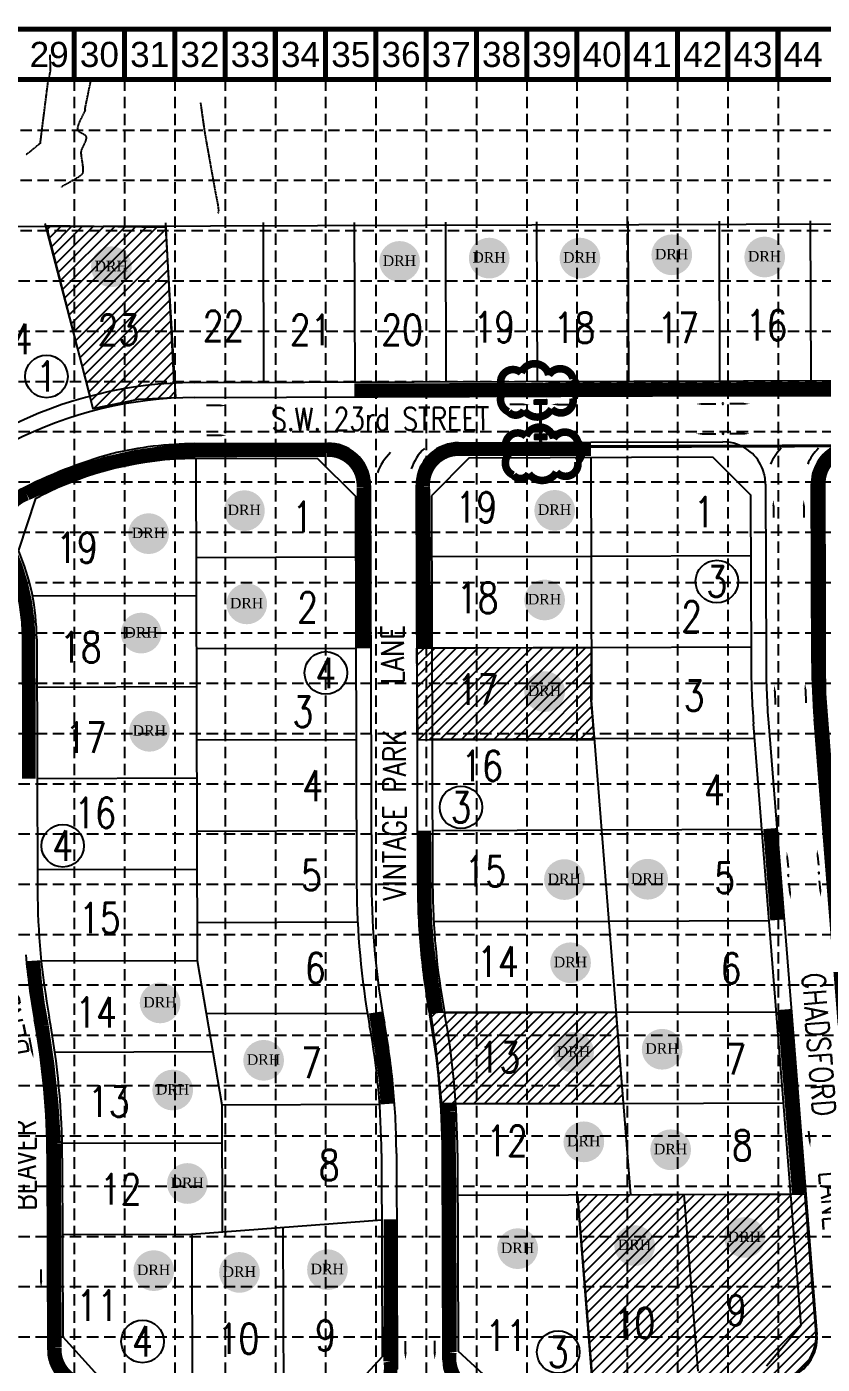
# Model space of a CAD drawing. Header units: inches. Extents: x 7994 to 10114, y 11164 to 12491.
# Drawn here: x 8957 to 9480, y 11611 to 12491 of the extents above; entities that cross this region are included whole.
import ezdxf
from ezdxf.enums import TextEntityAlignment as Align

# ---------------------------------------------------------------- set-up
doc = ezdxf.new("R2010")
doc.units = ezdxf.units.IN
doc.header["$MEASUREMENT"] = 0
for name, pattern in [('HIDDEN', [0.375, 0.25, -0.125]), ('HIDDEN2', [0.1875, 0.125, -0.0625]), ('PHANTOM2', [1.25, 0.625, -0.125, 0.125, -0.125, 0.125, -0.125]), ('x4227topo$0$HIDDEN', [0.375, 0.25, -0.125])]:
    doc.linetypes.add(name, pattern=pattern)
for name, color, linetype in [('1 EROSION BLANKET', 84, 'Continuous'), ('1 INLET PROTECTION', 5, 'Continuous'), ('BASE', 7, 'Continuous'), ('CONTOURS', 43, 'x4227topo$0$HIDDEN'), ('FILTER', 3, 'HIDDEN2'), ('GRID', 254, 'HIDDEN'), ('MISC-6', 6, 'Continuous'), ('SILT-FENCE', 4, 'PHANTOM2'), ('SODDED LOT', 2, 'Continuous'), ('x4227 lots$0$p-lot-numbers', 1, 'Continuous'), ('x4227 lots$0$p-lots', 1, 'Continuous'), ('x4227 lots$0$p-row', 5, 'Continuous'), ('x4227 lots$0$P-STREET-NAMES', 4, 'Continuous'), ('x4227 ut01$0$P-STRM-PIPE', 2, 'Continuous')]:
    doc.layers.add(name, color=color, linetype=linetype)
doc.layers.get('0').freeze()
doc.styles.add('DRHorton', font='dutcheb.ttf')
doc.styles.get("Standard").update_dxf_attribs({"font": 'ARIAL.TTF'})
doc.styles.add('x4227 lots$0$romans', font='romans.shx', dxfattribs={"width": 0.8})

# ---------------------------------------------------------------- blocks, each defined once
blk = doc.blocks.new('DRHorton')
h = blk.add_hatch(color=1)
h.paths.add_polyline_path([(78.7, 25.8, 1), (40.4, 25.8, 1)])
h.paths.add_polyline_path([(42.3, 17.9), (76.5, 17.9), (76.5, 34.9), (42.3, 34.9)], flags=24)
at = {"layer": 'BASE', "color": 176, "style": 'DRHorton'}
blk.add_text('DRH', height=9.81, dxfattribs=at).set_placement((59.4, 21.6), align=Align.CENTER)
blk = doc.blocks.new('IP')
at = {"color": 5, "const_width": 0.05}
blk.add_lwpolyline([(0.167, 0.1337, 0.520567), (0.167, 0.1337, 0.765195), (0.0269, 0.0632, 0.417879), (0.0261, -0.0636, 0.6649), (0.1861, -0.088, 0.744833), (0.3666, -0.1032, 0.975642), (0.4791, 0.013, 0.520567), (0.4511, 0.1529, 0.520567), (0.3484, 0.1436, 0.540264), (0.167, 0.1337)], format="xyb", close=True, dxfattribs=at)

msp = doc.modelspace()

# ---------------------------------------------------------------- hatches: boundary and pattern name
at = {"layer": 'SODDED LOT'}
h = msp.add_hatch(dxfattribs=at)
h.set_pattern_fill('ANSI31', color=256, scale=40, style=0)
edge = h.paths.add_edge_path()
edge.add_line((9054.87, 12246.95), (9048.3, 12358.57))
edge.add_line((9048.3, 12358.57), (8969.46, 12359.61))
edge.add_line((8969.46, 12359.61), (9000.24, 12239.35))
edge.add_line((9000.24, 12239.35), (9030.32, 12245.57))
edge.add_line((9030.32, 12245.57), (9053.49, 12246.6))
h = msp.add_hatch(dxfattribs=at)
h.set_pattern_fill('ANSI31', color=256, scale=40, style=0)
h.paths.add_polyline_path([(9330.38, 12021.64), (9328.15, 12047.59), (9328.35, 12082.26), (9213.11, 12081.65), (9213.92, 12021.84)])
h = msp.add_hatch(dxfattribs=at)
h.set_pattern_fill('ANSI31', color=256, scale=40, style=0)
h.paths.add_polyline_path([(9344.51, 11842.39), (9222.35, 11842.16), (9225.83, 11818.25), (9228.39, 11794.81), (9229.55, 11782.51), (9349.39, 11782.74)])
h = msp.add_hatch(dxfattribs=at)
h.set_pattern_fill('ANSI31', color=256, scale=40, style=0)
edge = h.paths.add_edge_path()
edge.add_line((9469.1, 11722.68), (9319.15, 11722.24))
edge.add_line((9319.15, 11722.24), (9329.73, 11591.48))
edge.add_line((9329.73, 11591.48), (9448.69, 11600.48))
edge.add_arc((9446.44, 11630.22), 29.83, 274.32371, 361.90536)
edge.add_line((9476.25, 11631.22), (9468.91, 11721.43))
edge.add_line((9468.91, 11721.43), (9469.1, 11722.68))
at = {"layer": 'x4227 ut01$0$P-STRM-PIPE'}
for points in [[(9290.77, 12245.26), (9298.77, 12245.28), (9298.78, 12242.28), (9290.78, 12242.26)], [(9290.84, 12222.26), (9290.85, 12219.26), (9298.85, 12219.28), (9298.84, 12222.28)]]:
    msp.add_hatch(color=5, dxfattribs=at).paths.add_polyline_path(points)

# ---------------------------------------------------------------- linework, layer by layer
at = {"layer": '1 EROSION BLANKET', "const_width": 9}
for points in [[(9172.23, 12251.4), (9662.35, 12253.1, 0.172317), (9698.1, 12265.94), (9703.71, 12268.06, -0.815703), (9747.97, 12188.58, 0.243926), (9737.6, 12166.41), (9737.91, 12061.93), (9740.12, 12037.9), (9748.47, 11934.97)], [(9218.29, 12081.77), (9218.36, 12085.87), (9217.65, 12188.14, -0.429166), (9240.64, 12212.74), (9327.92, 12212.71)], [(9588.45, 11615.07), (9536.54, 11611.48, -0.444609), (9511.2, 11635.94), (9490.29, 11895.36), (9478.25, 12052.92), (9477.91, 12190.25, -0.425809), (9501.78, 12213.32), (9671.95, 12213.98, -0.071101), (9683.41, 12212.39, -0.341214), (9698.14, 12192.32), (9699, 12067.96), (9700.82, 12035.98), (9704.45, 11990.8), (9722.03, 11769.11), (9725.63, 11723.79)], [(8958.08, 11996.02), (8957.93, 12087.13, 0.106832), (8944.94, 12146.73, -0.038393), (8941.76, 12155.43, -0.400837), (8956.64, 12183.43), (8970.1, 12189.51, -0.102255), (9069.88, 12211.87), (9154.09, 12212.15, -0.441007), (9178.23, 12187.72), (9178.54, 12081.77)], [(9226.41, 11841.7), (9223.58, 11859.75), (9221.52, 11875.3, -0.028233), (9218.66, 11913.02), (9218.26, 11961.77)], [(9196.03, 11706.29), (9195.93, 11612.8, -0.509971), (9166.97, 11583.81), (9112.42, 11579.84), (9103.67, 11579.41), (9092.21, 11579.86), (9080.23, 11581.26), (8995.68, 11597.35, -0.397821), (8975.18, 11622.2), (8974.72, 11756.24, 0.030939), (8966.75, 11833.22, -0.035337), (8961.02, 11876.3, -1.063523)], [(9329.2, 11595.9), (9265.24, 11591.09, -0.532876), (9235.1, 11618.9), (9234.9, 11723.71), (9234.2, 11776.82, 0.000554), (9233.72, 11782.39)]]:
    msp.add_lwpolyline(points, format="xyb", dxfattribs=at)
for points in [[(9445.8, 11963.23), (9450.42, 11903.08)], [(9455.1, 11844.21), (9464.8, 11723.15)], [(9186.35, 11842.32), (9190.46, 11815.84), (9193.04, 11795.84), (9194.02, 11782.1)]]:
    msp.add_lwpolyline(points, dxfattribs=at)
at = {"layer": 'BASE', "const_width": 3.31}
for points in [[(7995.74, 11165.85), (10112.54, 11165.85), (10112.54, 12488.85), (7995.74, 12488.85)], [(8028.82, 11198.92), (10079.47, 11198.92), (10079.47, 12455.77), (8028.82, 12455.77)]]:
    msp.add_lwpolyline(points, close=True, dxfattribs=at)
for points in [[(8987.99, 12455.77), (8987.99, 12488.85)], [(9021.07, 12455.77), (9021.07, 12488.85)], [(9054.14, 12455.77), (9054.14, 12488.85)], [(9087.22, 12455.77), (9087.22, 12488.85)], [(9120.29, 12455.77), (9120.29, 12488.85)], [(9153.37, 12455.77), (9153.37, 12488.85)], [(9186.44, 12455.77), (9186.44, 12488.85)], [(9219.52, 12455.77), (9219.52, 12488.85)], [(9252.59, 12455.77), (9252.59, 12488.85)], [(9285.67, 12455.77), (9285.67, 12488.85)], [(9318.74, 12455.77), (9318.74, 12488.85)], [(9351.82, 12455.77), (9351.82, 12488.85)], [(9384.89, 12455.77), (9384.89, 12488.85)], [(9417.97, 12455.77), (9417.97, 12488.85)], [(9451.04, 12455.77), (9451.04, 12488.85)]]:
    msp.add_lwpolyline(points, dxfattribs=at)
at = {"layer": 'CONTOURS', "color": 43}
for p, q in [((8971.79, 12472.22, 1241), (8971.83, 12471.35, 1241)), ((8971.83, 12471.35, 1241), (8971.88, 12470.37, 1241)), ((8971.88, 12470.37, 1241), (8971.94, 12469.31, 1241)), ((8971.94, 12469.31, 1241), (8972.01, 12468.19, 1241)), ((8972.01, 12468.19, 1241), (8972.07, 12467.05, 1241)), ((8972.07, 12467.05, 1241), (8972.13, 12465.91, 1241)), ((8972.13, 12465.91, 1241), (8972.17, 12464.8, 1241)), ((8972.17, 12464.8, 1241), (8972.18, 12463.77, 1241)), ((8972.18, 12463.77, 1241), (8972.17, 12462.82, 1241)), ((8970.61, 12454.64, 1241), (8970.51, 12453.92, 1241)), ((8970.79, 12455.57, 1241), (8970.61, 12454.64, 1241)), ((8970.99, 12456.48, 1241), (8970.79, 12455.57, 1241)), ((8971.22, 12457.4, 1241), (8970.99, 12456.48, 1241)), ((8971.45, 12458.31, 1241), (8971.22, 12457.4, 1241)), ((8971.66, 12459.23, 1241), (8971.45, 12458.31, 1241)), ((8971.86, 12460.15, 1241), (8971.66, 12459.23, 1241)), ((8972.02, 12461.07, 1241), (8971.86, 12460.15, 1241)), ((8972.13, 12462, 1241), (8972.02, 12461.07, 1241)), ((8972.17, 12462.82, 1241), (8972.13, 12462, 1241)), ((8998.66, 12454.9, 1242), (8998.39, 12453.59, 1242)), ((8998.83, 12455.79, 1242), (8998.66, 12454.9, 1242)), ((8998.9, 12456.15, 1242), (8998.83, 12455.79, 1242)), ((8998.87, 12457.08, 1242), (8998.89, 12456.77, 1242)), ((8998.89, 12456.77, 1242), (8998.91, 12456.46, 1242)), ((8998.91, 12456.46, 1242), (8998.9, 12456.15, 1242)), ((8969.47, 12445.95, 1241), (8969.1, 12443.07, 1241)), ((8969.8, 12448.55, 1241), (8969.47, 12445.95, 1241)), ((8970.09, 12450.79, 1241), (8969.8, 12448.55, 1241)), ((8970.33, 12452.61, 1241), (8970.09, 12450.79, 1241)), ((8970.51, 12453.92, 1241), (8970.33, 12452.61, 1241)), ((8996.8, 12445.94, 1242), (8996.38, 12443.9, 1242)), ((8997.23, 12448.02, 1242), (8996.8, 12445.94, 1242)), ((8997.66, 12450.05, 1242), (8997.23, 12448.02, 1242)), ((8998.05, 12451.94, 1242), (8997.66, 12450.05, 1242)), ((8998.39, 12453.59, 1242), (8998.05, 12451.94, 1242)), ((8968.71, 12439.99, 1241), (8968.31, 12436.77, 1241)), ((8969.1, 12443.07, 1241), (8968.71, 12439.99, 1241)), ((8995.02, 12437.22, 1242), (8994.96, 12436.76, 1242)), ((8995.09, 12437.65, 1242), (8995.02, 12437.22, 1242)), ((8995.17, 12438.06, 1242), (8995.09, 12437.65, 1242)), ((8995.36, 12438.98, 1242), (8995.17, 12438.06, 1242)), ((8995.64, 12440.33, 1242), (8995.36, 12438.98, 1242)), ((8995.98, 12442, 1242), (8995.64, 12440.33, 1242)), ((8996.38, 12443.9, 1242), (8995.98, 12442, 1242)), ((9071.31, 12439.87, 1242), (9071.19, 12440.7, 1242)), ((9071.48, 12438.66, 1242), (9071.31, 12439.87, 1242)), ((9071.7, 12437.13, 1242), (9071.48, 12438.66, 1242)), ((9071.95, 12435.36, 1242), (9071.7, 12437.13, 1242)), ((8967.49, 12430.26, 1241), (8967.09, 12427.11, 1241)), ((8967.9, 12433.51, 1241), (8967.49, 12430.26, 1241)), ((8968.31, 12436.77, 1241), (8967.9, 12433.51, 1241)), ((8992.1, 12429.55, 1242), (8991.38, 12427.97, 1242)), ((8992.86, 12431.11, 1242), (8992.1, 12429.55, 1242)), ((8993.59, 12432.57, 1242), (8992.86, 12431.11, 1242)), ((8994.26, 12433.86, 1242), (8993.59, 12432.57, 1242)), ((8994.8, 12434.88, 1242), (8994.26, 12433.86, 1242)), ((8995.15, 12435.56, 1242), (8994.8, 12434.88, 1242)), ((8994.91, 12436.35, 1242), (8994.89, 12436.09, 1242)), ((8994.89, 12436.09, 1242), (8994.89, 12435.85, 1242)), ((8994.89, 12435.85, 1242), (8994.9, 12435.61, 1242)), ((8994.9, 12435.61, 1242), (8994.99, 12435.48, 1242)), ((8994.96, 12436.76, 1242), (8994.91, 12436.35, 1242)), ((8994.99, 12435.48, 1242), (8995.09, 12435.57, 1242)), ((8995.09, 12435.57, 1242), (8995.16, 12435.75, 1242)), ((8995.25, 12435.82, 1242), (8995.15, 12435.56, 1242)), ((8995.16, 12435.75, 1242), (8995.25, 12435.82, 1242)), ((9072.22, 12433.41, 1242), (9071.95, 12435.36, 1242)), ((9072.52, 12431.36, 1242), (9072.22, 12433.41, 1242)), ((9072.82, 12429.27, 1242), (9072.52, 12431.36, 1242)), ((9073.11, 12427.22, 1242), (9072.82, 12429.27, 1242)), ((8966.38, 12421.41, 1241), (8966.08, 12419, 1241)), ((8966.72, 12424.14, 1241), (8966.38, 12421.41, 1241)), ((8967.09, 12427.11, 1241), (8966.72, 12424.14, 1241)), ((8990.3, 12425.07, 1242), (8990.04, 12423.92, 1242)), ((8990.04, 12423.92, 1242), (8990.05, 12423.08, 1242)), ((8990.05, 12423.08, 1242), (8990.43, 12422.27, 1242)), ((8990.76, 12426.45, 1242), (8990.3, 12425.07, 1242)), ((8990.43, 12422.27, 1242), (8991.09, 12421.63, 1242)), ((8991.38, 12427.97, 1242), (8990.76, 12426.45, 1242)), ((8991.09, 12421.63, 1242), (8991.93, 12421.09, 1242)), ((8991.93, 12421.09, 1242), (8992.87, 12420.62, 1242)), ((8992.87, 12420.62, 1242), (8993.81, 12420.15, 1242)), ((8993.81, 12420.15, 1242), (8994.66, 12419.62, 1242)), ((8994.66, 12419.62, 1242), (8995.34, 12418.98, 1242)), ((9073.39, 12425.27, 1242), (9073.11, 12427.22, 1242)), ((9073.65, 12423.5, 1242), (9073.39, 12425.27, 1242)), ((9073.87, 12421.98, 1242), (9073.65, 12423.5, 1242)), ((9074.05, 12420.77, 1242), (9073.87, 12421.98, 1242)), ((9074.18, 12419.94, 1242), (9074.05, 12420.77, 1242)), ((9074.3, 12419.24, 1242), (9074.18, 12419.94, 1242)), ((8962.49, 12411.31, 1241), (8961.38, 12410.37, 1241)), ((8963.39, 12412.08, 1241), (8962.49, 12411.31, 1241)), ((8964.02, 12412.62, 1241), (8963.39, 12412.08, 1241)), ((8964.32, 12412.87, 1241), (8964.02, 12412.62, 1241)), ((8964.67, 12413.1, 1241), (8964.32, 12412.87, 1241)), ((8965.06, 12413.35, 1241), (8964.67, 12413.1, 1241)), ((8965.39, 12413.57, 1241), (8965.06, 12413.35, 1241)), ((8965.55, 12413.72, 1241), (8965.39, 12413.57, 1241)), ((8965.53, 12414.48, 1241), (8965.49, 12414.12, 1241)), ((8965.49, 12414.12, 1241), (8965.54, 12413.91, 1241)), ((8965.65, 12415.46, 1241), (8965.53, 12414.48, 1241)), ((8965.54, 12413.91, 1241), (8965.55, 12413.72, 1241)), ((8965.84, 12417, 1241), (8965.65, 12415.46, 1241)), ((8966.08, 12419, 1241), (8965.84, 12417, 1241)), ((8993.39, 12411.15, 1242), (8992.93, 12410.11, 1242)), ((8993.91, 12412.22, 1242), (8993.39, 12411.15, 1242)), ((8994.44, 12413.32, 1242), (8993.91, 12412.22, 1242)), ((8994.95, 12414.42, 1242), (8994.44, 12413.32, 1242)), ((8995.38, 12415.48, 1242), (8994.95, 12414.42, 1242)), ((8995.34, 12418.98, 1242), (8995.75, 12418.18, 1242)), ((8995.69, 12416.47, 1242), (8995.38, 12415.48, 1242)), ((8995.82, 12417.38, 1242), (8995.69, 12416.47, 1242)), ((8995.75, 12418.18, 1242), (8995.82, 12417.38, 1242)), ((9074.51, 12418.04, 1242), (9074.3, 12419.24, 1242)), ((9074.8, 12416.41, 1242), (9074.51, 12418.04, 1242)), ((9075.15, 12414.4, 1242), (9074.8, 12416.41, 1242)), ((9075.57, 12412.09, 1242), (9075.15, 12414.4, 1242)), ((9076.03, 12409.54, 1242), (9075.57, 12412.09, 1242)), ((8957.42, 12407.22, 1241), (8956.09, 12406.26, 1241)), ((8958.78, 12408.26, 1241), (8957.42, 12407.22, 1241)), ((8960.12, 12409.34, 1241), (8958.78, 12408.26, 1241)), ((8961.38, 12410.37, 1241), (8960.12, 12409.34, 1241)), ((8992.39, 12408.3, 1242), (8992.36, 12407.43, 1242)), ((8992.36, 12407.43, 1242), (8992.45, 12406.29, 1242)), ((8992.58, 12409.16, 1242), (8992.39, 12408.3, 1242)), ((8992.45, 12406.29, 1242), (8992.62, 12404.94, 1242)), ((8992.93, 12410.11, 1242), (8992.58, 12409.16, 1242)), ((8992.62, 12404.94, 1242), (8992.84, 12403.45, 1242)), ((8992.84, 12403.45, 1242), (8993.09, 12401.88, 1242)), ((8993.09, 12401.88, 1242), (8993.33, 12400.28, 1242)), ((9076.52, 12406.8, 1242), (9076.03, 12409.54, 1242)), ((9077.03, 12403.93, 1242), (9076.52, 12406.8, 1242)), ((9077.56, 12401.01, 1242), (9077.03, 12403.93, 1242)), ((8992.9, 12393.35, 1242), (8992.08, 12392.59, 1242)), ((8993.4, 12394.04, 1242), (8992.9, 12393.35, 1242)), ((8993.33, 12400.28, 1242), (8993.53, 12398.71, 1242)), ((8993.63, 12394.85, 1242), (8993.4, 12394.04, 1242)), ((8993.53, 12398.71, 1242), (8993.67, 12397.25, 1242)), ((8993.72, 12395.94, 1242), (8993.63, 12394.85, 1242)), ((8993.67, 12397.25, 1242), (8993.72, 12395.94, 1242)), ((9078.08, 12398.08, 1242), (9077.56, 12401.01, 1242)), ((9078.6, 12395.21, 1242), (9078.08, 12398.08, 1242)), ((9079.09, 12392.47, 1242), (9078.6, 12395.21, 1242)), ((8980.55, 12385.72, 1242), (8979.52, 12385.09, 1242)), ((8981.17, 12386.1, 1242), (8980.55, 12385.72, 1242)), ((8981.94, 12386.56, 1242), (8981.17, 12386.1, 1242)), ((8982.97, 12387.12, 1242), (8981.94, 12386.56, 1242)), ((8984.19, 12387.78, 1242), (8982.97, 12387.12, 1242)), ((8985.54, 12388.52, 1242), (8984.19, 12387.78, 1242)), ((8986.97, 12389.3, 1242), (8985.54, 12388.52, 1242)), ((8988.4, 12390.13, 1242), (8986.97, 12389.3, 1242)), ((8989.77, 12390.96, 1242), (8988.4, 12390.13, 1242)), ((8991.02, 12391.79, 1242), (8989.77, 12390.96, 1242)), ((8992.08, 12392.59, 1242), (8991.02, 12391.79, 1242)), ((9079.55, 12389.92, 1242), (9079.09, 12392.47, 1242)), ((9079.96, 12387.61, 1242), (9079.55, 12389.92, 1242)), ((9080.32, 12385.61, 1242), (9079.96, 12387.61, 1242)), ((9080.61, 12383.97, 1242), (9080.32, 12385.61, 1242)), ((9080.82, 12382.78, 1242), (9080.61, 12383.97, 1242)), ((9080.94, 12382.07, 1242), (9080.82, 12382.78, 1242)), ((9081.1, 12381.23, 1242), (9080.94, 12382.07, 1242)), ((9081.32, 12380.16, 1242), (9081.1, 12381.23, 1242)), ((9081.57, 12378.93, 1242), (9081.32, 12380.16, 1242)), ((9081.85, 12377.58, 1242), (9081.57, 12378.93, 1242)), ((9082.14, 12376.15, 1242), (9081.85, 12377.58, 1242)), ((9082.42, 12374.7, 1242), (9082.14, 12376.15, 1242)), ((9082.66, 12373.27, 1242), (9082.42, 12374.7, 1242)), ((9082.86, 12371.91, 1242), (9082.66, 12373.27, 1242)), ((9082.76, 12367.98, 1242), (9082.98, 12368.77, 1242)), ((9082.99, 12370.68, 1242), (9082.86, 12371.91, 1242)), ((9082.98, 12368.77, 1242), (9083.04, 12369.62, 1242)), ((9083.04, 12369.62, 1242), (9082.99, 12370.68, 1242))]:
    msp.add_line(p, q, dxfattribs=at)
at = {"layer": 'FILTER', "color": 7, "linetype": 'Continuous'}
for p, q in [((9067.33, 12246.71), (9368.4, 12247.68)), ((9368.4, 12247.68), (9669.48, 12248.65)), ((9240.84, 12216.93), (9327.84, 12217.21)), ((9327.84, 12217.21), (9414.84, 12217.49)), ((9067.4, 12216.37), (9111.13, 12216.51)), ((9111.13, 12216.51), (9154.84, 12216.65)), ((9182.76, 12188.91), (9183.18, 12057.65)), ((9213.52, 12057.75), (9213.1, 12189.01)), ((9442.76, 12189.75), (9442.95, 12130.81)), ((9473.29, 12130.91), (9473.1, 12189.84)), ((9442.95, 12130.81), (9443.14, 12071.87)), ((9473.48, 12071.97), (9473.29, 12130.91)), ((9183.18, 12057.65), (9183.6, 11926.39)), ((9213.94, 11926.48), (9213.52, 12057.75)), ((9444.75, 12032.76), (9460.72, 11831.62)), ((9490.98, 11833.83), (9475, 12035.16)), ((9460.72, 11831.62), (9476.68, 11630.48)), ((8970.49, 11683.4), (8970.29, 11746.35)), ((9199.94, 11749.55), (9200.17, 11678.61)), ((9230.5, 11681.79), (9230.28, 11749.64)), ((8970.7, 11620.44), (8970.49, 11683.4)), ((9230.72, 11613.94), (9230.5, 11681.79)), ((9200.17, 11678.61), (9200.4, 11607.68))]:
    msp.add_line(p, q, dxfattribs=at)
for centre, radius, start, end in [((9068.18, 11981.54), 265.17, 90.18417, 117.16444), ((9414.93, 12189.66), 27.83, 50.07382, 90.18417), ((9103.02, 11890.78), 331.49, 105.8073, 117.16444), ((9068.94, 11975.26), 241.11, 90.3662, 103.48332), ((9154.93, 12188.82), 27.83, 50.07382, 90.18417), ((9154.93, 12188.82), 27.83, 20.23934, 50.07382), ((9240.93, 12189.1), 27.83, 110.23934, 140.07382), ((9240.93, 12189.1), 27.83, 90.18417, 110.23934), ((9414.93, 12189.66), 27.83, 20.23934, 50.07382), ((9500.93, 12189.93), 27.83, 110.23934, 140.07382), ((9240.93, 12189.1), 27.83, 140.07382, 180.18417), ((9500.93, 12189.93), 27.83, 140.07382, 180.18417), ((9154.93, 12188.82), 27.83, 0.18417, 20.23934), ((9414.93, 12189.66), 27.83, 0.18417, 20.23934), ((9958.31, 12073.53), 515.17, 180.18417, 184.53835), ((9958.31, 12073.53), 484.83, 180.18417, 184.53835), ((9698.77, 11928.04), 515.17, 180.18417, 190.37283), ((9698.77, 11928.04), 484.83, 180.18417, 185.2785), ((9698.77, 11928.04), 484.83, 185.2785, 190.37283), ((9438.78, 11924.75), 484.83, 185.2785, 190.37283), ((8715.11, 11747.99), 515.17, 0.18417, 10.37283), ((8455.12, 11744.7), 515.17, 0.18417, 10.37283), ((8715.11, 11747.99), 484.83, 5.2785, 10.37283), ((8715.11, 11747.99), 484.83, 0.18417, 5.2785), ((9448.94, 11628.28), 27.83, 324.2991, 4.53835), ((8998.53, 11620.53), 27.83, 180.18417, 198.57159), ((8998.53, 11620.53), 27.83, 198.57159, 226.73831), ((9258.55, 11614.03), 27.83, 180.18417, 201.26343), ((9448.94, 11628.28), 27.83, 294.40017, 324.2991)]:
    msp.add_arc(centre, radius, start, end, dxfattribs=at)
at = {"layer": 'GRID', "color": 253, "linetype": 'HIDDEN', "ltscale": 30}
for p, q in [((8987.99, 12455.77), (8987.99, 11298)), ((9021.07, 12455.77), (9021.07, 11298)), ((9054.14, 12455.77), (9054.14, 11298)), ((9087.22, 12455.77), (9087.22, 11298)), ((9120.29, 12455.77), (9120.29, 11298)), ((9153.37, 12455.77), (9153.37, 11298)), ((9186.44, 12455.77), (9186.44, 11298)), ((9219.52, 12455.77), (9219.52, 11298)), ((9252.59, 12455.77), (9252.59, 11298)), ((9285.67, 12455.77), (9285.67, 11298)), ((9318.74, 12455.77), (9318.74, 11298)), ((9351.82, 12455.77), (9351.82, 11298)), ((9384.89, 12455.77), (9384.89, 11298)), ((9417.97, 12455.77), (9417.97, 11298)), ((9451.04, 12455.77), (9451.04, 11298)), ((8030.04, 12422.59), (10080.69, 12422.59)), ((8030.04, 12389.52), (10080.69, 12389.52)), ((8030.04, 12356.44), (10080.69, 12356.44)), ((8028.82, 12323.47), (10079.47, 12323.47)), ((8028.82, 12290.4), (10079.47, 12290.4)), ((8028.82, 12257.32), (10079.47, 12257.32)), ((8028.82, 12224.25), (10079.47, 12224.25)), ((8028.82, 12191.17), (10079.47, 12191.17)), ((8028.82, 12158.1), (10079.47, 12158.1)), ((8028.82, 12125.02), (10079.47, 12125.02)), ((8028.82, 12091.95), (10079.47, 12091.95)), ((8028.82, 12058.87), (10079.47, 12058.87)), ((8028.82, 12025.8), (10079.47, 12025.8)), ((8028.82, 11992.72), (10079.47, 11992.72)), ((8028.82, 11959.65), (10079.47, 11959.65)), ((8028.82, 11926.57), (10079.47, 11926.57)), ((8028.82, 11893.5), (10079.47, 11893.5)), ((8028.82, 11860.42), (10079.47, 11860.42)), ((8028.82, 11827.35), (10079.47, 11827.35)), ((8028.82, 11794.27), (10079.47, 11794.27)), ((8028.82, 11761.2), (10079.47, 11761.2)), ((8028.82, 11728.12), (10079.47, 11728.12)), ((8028.82, 11695.05), (10079.47, 11695.05)), ((8028.82, 11661.97), (10079.47, 11661.97)), ((8028.82, 11628.9), (10079.47, 11628.9))]:
    msp.add_line(p, q, dxfattribs=at)
at = {"layer": 'MISC-6', "color": 7, "extrusion": (0, 0, -1)}
for points in [[(-9084.12, 12241.42), (-9075.05, 12241.39)], [(-9283.58, 12242.06), (-9274.51, 12242.03)], [(-9428.45, 12242.52), (-9419.38, 12242.49)], [(-9306.02, 12222.49), (-9315.09, 12222.52)], [(-9401.12, 12222.8), (-9410.19, 12222.83)], [(-9447.98, 12175.37), (-9448.01, 12167.67)], [(-9458.96, 11920.96), (-9458.46, 11927.22)], [(-9478.89, 11922.54), (-9478.4, 11928.81)], [(-9471.89, 11758.03), (-9471.39, 11764.3)], [(-8966.14, 11665.85), (-8966.12, 11673.29)], [(-9225.16, 11618.78), (-9225.13, 11626.27)]]:
    msp.add_lwpolyline(points, dxfattribs=at)
at = {"layer": 'MISC-6', "color": 7}
for points in [[(9305.96, 12242.13), (9315.03, 12242.16)], [(9401.05, 12242.43), (9410.12, 12242.46)], [(9084.18, 12221.78), (9075.12, 12221.75)], [(9283.64, 12222.42), (9274.57, 12222.39)], [(9428.51, 12222.89), (9419.44, 12222.86)], [(9467.98, 12175.44), (9468.01, 12167.74)], [(9448.85, 12053.53), (9449.2, 12044.75)], [(9469.02, 12054.75), (9469.37, 12045.97)], [(9477.08, 11945.38), (9477.58, 11939.12)], [(9457.14, 11943.8), (9457.64, 11937.54)], [(8960.26, 11816.47), (8958.63, 11825.55)], [(9205.91, 11618.72), (9205.88, 11626.21)]]:
    msp.add_lwpolyline(points, dxfattribs=at)
for centre, radius, start, end in [((9414.75, 12242.6), 0.375, 0, 180), ((9414.75, 12242.6), 0.375, 180, 0), ((9414.81, 12223.06), 0.375, 0, 180), ((9414.81, 12223.06), 0.375, 180, 0), ((9218.71, 12186.42), 33, 133.22885, 160.92427), ((9240.93, 12189.1), 33, 133.22885, 160.92427), ((9476.48, 12189.94), 33, 135.02787, 156.99065), ((9500.93, 12189.94), 33, 135.02787, 156.99065), ((9457.91, 11932.37), 0.375, 9.07671, 189.07671), ((9457.91, 11932.37), 0.375, 189.07671, 9.07671), ((9477.85, 11933.95), 0.375, 0, 180), ((9477.85, 11933.95), 0.375, 180, 0)]:
    msp.add_arc(centre, radius, start, end, dxfattribs=at)
at = {"layer": 'MISC-6', "color": 7, "extrusion": (0, 0, -1)}
for points in [[(-9084.12, 12240.75), (-9088.12, 12241.43), (-9084.12, 12242.08)], [(-9283.58, 12241.39), (-9287.58, 12242.07), (-9283.58, 12242.72)], [(-9428.45, 12241.86), (-9432.45, 12242.54), (-9428.45, 12243.19)], [(-9306.02, 12223.16), (-9302.02, 12222.48), (-9306.02, 12221.83)], [(-9401.12, 12223.47), (-9397.12, 12222.79), (-9401.12, 12222.13)], [(-9448.65, 12175.37), (-9447.97, 12179.37), (-9447.31, 12175.37)], [(-9458.29, 11920.91), (-9459.27, 11916.97), (-9459.62, 11921.01)], [(-9478.23, 11922.49), (-9479.21, 11918.55), (-9479.56, 11922.59)], [(-9471.22, 11757.98), (-9472.2, 11754.04), (-9472.55, 11758.08)], [(-8965.34, 11665.85), (-8966.16, 11661.05), (-8966.94, 11665.85)], [(-9224.36, 11618.78), (-9225.17, 11613.98), (-9225.96, 11618.79)]]:
    msp.add_solid(points, dxfattribs=at)
at = {"layer": 'MISC-6', "color": 7}
for points in [[(9305.96, 12241.46), (9301.96, 12242.12), (9305.96, 12242.8)], [(9401.06, 12241.77), (9397.05, 12242.42), (9401.05, 12243.1)], [(9084.18, 12222.45), (9088.18, 12221.79), (9084.19, 12221.11)], [(9283.64, 12223.09), (9287.64, 12222.44), (9283.65, 12221.76)], [(9428.51, 12223.55), (9432.51, 12222.9), (9428.51, 12222.22)], [(9192.89, 12208), (9196.11, 12210.46), (9193.86, 12207.09)], [(9215.11, 12210.68), (9218.33, 12213.14), (9216.08, 12209.77)], [(9449.98, 12210.71), (9453.14, 12213.26), (9450.98, 12209.83)], [(9474.44, 12210.71), (9477.59, 12213.26), (9475.43, 12209.83)], [(9467.31, 12175.43), (9467.97, 12179.44), (9468.65, 12175.44)], [(9448.19, 12053.51), (9448.69, 12057.53), (9449.52, 12053.56)], [(9468.35, 12054.72), (9468.86, 12058.75), (9469.68, 12054.78)], [(9456.48, 11943.75), (9456.83, 11947.79), (9457.81, 11943.85)], [(9476.42, 11945.33), (9476.76, 11949.37), (9477.74, 11945.44)], [(8960.92, 11816.59), (8960.97, 11812.53), (8959.61, 11816.35)], [(9206.71, 11618.73), (9205.92, 11613.92), (9205.11, 11618.72)]]:
    msp.add_solid(points, dxfattribs=at)
at = {"layer": 'SILT-FENCE', "color": 7, "linetype": 'Continuous'}
msp.add_line((8915.86, 12359.05), (9840.38, 12362.03), dxfattribs=at)
at = {"layer": 'SODDED LOT'}
msp.add_lwpolyline([(9054.87, 12246.95), (9048.3, 12358.57), (8969.46, 12359.61), (9000.24, 12239.35), (9030.32, 12245.57), (9053.49, 12246.6)], dxfattribs=at)
for points in [[(9330.38, 12021.64), (9328.15, 12047.59), (9328.35, 12082.26), (9213.11, 12081.65), (9213.92, 12021.84)], [(9344.51, 11842.39), (9222.35, 11842.16), (9225.83, 11818.25), (9228.39, 11794.81), (9229.55, 11782.51), (9349.39, 11782.74)]]:
    msp.add_lwpolyline(points, close=True, dxfattribs=at)
msp.add_lwpolyline([(9469.1, 11722.68), (9319.15, 11722.24), (9329.73, 11591.48), (9448.69, 11600.48, 0.401904), (9476.25, 11631.22), (9468.91, 11721.43)], format="xyb", close=True, dxfattribs=at)
at = {"layer": 'x4227 lots$0$p-lot-numbers', "color": 7}
for centre in [(8969.64, 12260.57), (9410.8, 12125.67), (9153.52, 12065.55), (9242.43, 11977.18), (8980.38, 11951.93), (9032.94, 11625.93), (9306.44, 11618.98)]:
    msp.add_circle(centre, 14, dxfattribs=at)
at = {"layer": 'x4227 lots$0$p-lots', "color": 7}
for p, q in [((8998.5, 12247.57), (8968.73, 12361.22)), ((9053.77, 12256.16), (9048.24, 12361.48)), ((9112.78, 12256.69), (9112.45, 12361.69)), ((9172.78, 12256.88), (9172.45, 12361.88)), ((9232.78, 12257.07), (9232.45, 12362.07)), ((9292.78, 12257.26), (9292.44, 12362.26)), ((9352.78, 12257.46), (9352.44, 12362.46)), ((9412.78, 12257.65), (9412.44, 12362.65)), ((9472.78, 12257.84), (9472.44, 12362.84)), ((9068.08, 12141.54), (9173.08, 12141.88)), ((9223.08, 12142.04), (9328.08, 12142.38)), ((9328.08, 12142.38), (9433.08, 12142.71)), ((8960.5, 12116.2), (9068.16, 12116.54)), ((9068.28, 12081.54), (9173.27, 12081.88)), ((9223.27, 12082.04), (9328.27, 12082.38)), ((9328.27, 12082.38), (9433.27, 12082.72)), ((8963.36, 12056.2), (9068.36, 12056.54)), ((9068.47, 12021.54), (9173.47, 12021.88)), ((9223.47, 12022.04), (9330.38, 12022.38)), ((9330.38, 12022.38), (9435.69, 12022.72)), ((8963.55, 11996.2), (9068.55, 11996.54)), ((9223.66, 11962.04), (9335.14, 11962.4)), ((9335.14, 11962.4), (9440.45, 11962.74)), ((9068.66, 11961.54), (9173.66, 11961.88)), ((8963.74, 11936.21), (9068.74, 11936.54)), ((9068.85, 11901.54), (9174.42, 11901.88)), ((9224.48, 11902.04), (9339.91, 11902.41)), ((9339.91, 11902.41), (9445.21, 11902.75)), ((8966.27, 11876.21), (9068.93, 11876.54)), ((9074.86, 11841.56), (9180.89, 11841.9)), ((9231.62, 11842.07), (9344.67, 11842.43)), ((9344.67, 11842.43), (9449.97, 11842.77)), ((8975.23, 11816.24), (9079.09, 11816.58)), ((9085.01, 11781.59), (9188.9, 11781.93)), ((9239.01, 11782.09), (9349.43, 11782.44)), ((9349.43, 11782.44), (9454.73, 11782.78)), ((8980, 11756.26), (9085.09, 11756.59)), ((9328.7, 11601.23), (9319.09, 11722.35)), ((9398.51, 11606.45), (9389.29, 11722.57)), ((9125.27, 11701.02), (9125.64, 11586.03)), ((9065.28, 11696.53), (9065.63, 11589.44))]:
    msp.add_line(p, q, dxfattribs=at)
at = {"layer": 'x4227 lots$0$p-row', "color": 7}
for p, q in [((9067.3, 12256.54), (9672.71, 12258.49)), ((9067.46, 12206.54), (9147.87, 12206.8)), ((9067.87, 12206.54), (9068.93, 11876.54)), ((9147.87, 12206.8), (9172.95, 12181.88)), ((9247.87, 12207.12), (9222.95, 12182.04)), ((9247.87, 12207.12), (9407.87, 12207.63)), ((9327.87, 12207.38), (9328.39, 12047.55)), ((9407.87, 12207.63), (9432.95, 12182.71)), ((9222.95, 12182.04), (9223.77, 11926.51)), ((9432.95, 12182.71), (9433.31, 12071.84)), ((8962.43, 12180.17), (8951.26, 12146.34)), ((8962.43, 12180.17), (8965.46, 12181.72)), ((9172.95, 12181.88), (9173.77, 11926.35)), ((8963.25, 12088.05), (8963.78, 11923.22)), ((9354.19, 11722.46), (9328.39, 12047.55)), ((9466.34, 11636.6), (9434.95, 12031.99)), ((9068.93, 11876.54), (9085.01, 11781.59)), ((9085.01, 11781.59), (9085.28, 11698.03)), ((8980.12, 11746.38), (8980.5, 11628.89)), ((9190.11, 11749.52), (9190.54, 11615.89)), ((9240.11, 11749.68), (9240.53, 11619.64)), ((9240.2, 11722.09), (9459.49, 11722.8)), ((9065.28, 11696.53), (9190.25, 11705.89)), ((8980.28, 11696.26), (9065.28, 11696.53)), ((8980.5, 11628.89), (9005.46, 11601.45)), ((9443.38, 11609.81), (9466.34, 11636.6)), ((9265.54, 11596.5), (9240.53, 11619.64)), ((9165.69, 11589.03), (9190.54, 11615.89))]:
    msp.add_line(p, q, dxfattribs=at)
for centre, radius, start, end in [((9068.18, 11981.54), 275, 90.18417, 117.16444), ((9068.18, 11981.54), 275, 90.18417, 117.16444), ((9068.18, 11981.54), 225, 90.18417, 117.16444), ((8813.25, 12087.57), 150, 0.18417, 23.06795), ((9958.31, 12073.53), 525, 180.18417, 184.53835), ((9438.78, 11924.75), 475, 180.18417, 190.37283), ((9698.77, 11928.04), 525, 180.18417, 190.37283), ((9698.77, 11928.04), 475, 180.18417, 190.37283), ((8455.12, 11744.7), 525, 0.18417, 10.37283), ((8715.11, 11747.99), 525, 0.18417, 10.37283), ((8715.11, 11747.99), 475, 0.18417, 10.37283), ((8955.66, 11579.04), 50, 131.99448, 313.64069)]:
    msp.add_arc(centre, radius, start, end, dxfattribs=at)
at = {"layer": 'x4227 ut01$0$P-STRM-PIPE', "color": 5}
for points in [[(9290.77, 12245.26), (9298.77, 12245.28), (9298.78, 12242.28), (9290.78, 12242.26)], [(9290.84, 12222.26), (9290.85, 12219.26), (9298.85, 12219.28), (9298.84, 12222.28)]]:
    msp.add_lwpolyline(points, close=True, dxfattribs=at)
at = {"layer": 'x4227 ut01$0$P-STRM-PIPE', "color": 5, "const_width": 2}
for points in [[(9294.87, 12214.27), (9294.77, 12245.27)], [(9294.87, 12214.27), (9594.86, 12215.24)]]:
    msp.add_lwpolyline(points, dxfattribs=at)
msp.add_lwpolyline([(9294.79, 12213.27, 1), (9294.95, 12215.27, 1)], format="xyb", close=True, dxfattribs=at)

# ---------------------------------------------------------------- block references
at = {"layer": '1 INLET PROTECTION', "zscale": 100}
for p, xscale, yscale, rotation in [((9318.79, 12252.61), 100, 100, 180), ((9321.95, 12210.93), 100, 100, 180), ((9099.14, 11576.84), 100.0000000000001, 100.0000000000002, 161.3463331890391)]:
    msp.add_blockref('IP', p, dxfattribs=dict(at, xscale=xscale, yscale=yscale, rotation=rotation))
at = {"layer": 'MISC-6', "color": 5, "zscale": 0.7}
for p, xscale, yscale in [((9160.35, 12318.11), 0.6999999999998181, 0.6999999999998181), ((9219.33, 12320.29), 0.6999999999998181, 0.6999999999998181), ((9279.02, 12320.29), 0.6999999999998181, 0.6999999999998181), ((9339.45, 12322.47), 0.6999999999998181, 0.6999999999998181), ((9400.61, 12321.02), 0.6999999999998181, 0.6999999999998181), ((8970.73, 12314.61), 0.6999999999998181, 0.6999999999998181), ((9058.27, 12154.21), 0.7000000000007276, 0.6999999999989086), ((9262.41, 12154.41), 0.6999999999998181, 0.6999999999998181), ((8995.23, 12139.1), 0.6999999999998181, 0.6999999999998181), ((9059.8, 12092.92), 0.6999999999998181, 0.6999999999998181), ((9255.79, 12095.48), 0.6999999999998181, 0.6999999999998181), ((8990.31, 12073.71), 0.6999999999998181, 0.6999999999998181), ((9255.79, 12035.23), 0.6999999999998181, 0.6999999999998181), ((8995.79, 12009.13), 0.6999999999998181, 0.6999999999998181), ((9268.82, 11911.62), 0.6999999999998181, 0.6999999999998181), ((9323.6, 11911.85), 0.6999999999998181, 0.6999999999998181), ((9272.87, 11856.9), 0.6999999999998181, 0.6999999999998181), ((9002.78, 11830.51), 0.6999999999998181, 0.6999999999998181), ((9333.13, 11800.03), 0.6999999999998181, 0.6999999999998181), ((9070.91, 11792.75), 0.6999999999998181, 0.6999999999998181), ((9274.88, 11798.02), 0.6999999999998181, 0.6999999999998181), ((9011.07, 11773.2), 0.6999999999998181, 0.6999999999998181), ((9281.58, 11739.14), 0.6999999999998181, 0.6999999999998181), ((9338.73, 11733.91), 0.6999999999998181, 0.6999999999998181), ((9020.74, 11711.75), 0.6999999999998181, 0.6999999999998181), ((9387.36, 11676.25), 0.6999999999998181, 0.6999999999998181), ((9238.06, 11668.89), 0.6999999999998181, 0.6999999999998181), ((9315.05, 11670.89), 0.6999999999998181, 0.6999999999998181), ((8998.63, 11654.44), 0.6999999999998181, 0.6999999999998181), ((9055, 11653.27), 0.6999999999998181, 0.6999999999998181), ((9112.9, 11655.06), 0.6999999999998181, 0.6999999999998181)]:
    msp.add_blockref('DRHorton', p, dxfattribs=dict(at, xscale=xscale, yscale=yscale))

# ---------------------------------------------------------------- texts
at = {"layer": 'BASE'}
for s, p in [('29', (8971.46, 12472.31)), ('30', (9004.53, 12472.31)), ('31', (9037.61, 12472.31)), ('32', (9070.68, 12472.31)), ('33', (9103.76, 12472.31)), ('34', (9136.83, 12472.31)), ('35', (9169.91, 12472.31)), ('36', (9202.98, 12472.31)), ('37', (9236.06, 12472.31)), ('38', (9269.13, 12472.31)), ('39', (9302.21, 12472.31)), ('40', (9335.28, 12472.31)), ('41', (9368.36, 12472.31)), ('42', (9401.43, 12472.31)), ('43', (9434.51, 12472.31)), ('44', (9467.58, 12472.31))]:
    msp.add_text(s, height=16.537, dxfattribs=at).set_placement(p, align=Align.MIDDLE_CENTER)
at = {"layer": 'x4227 lots$0$p-lot-numbers', "color": 7, "style": 'x4227 lots$0$romans', "width": 0.8}
for s, p in [('23', (9017.01, 12291.21)), ('22', (9086.22, 12293.72)), ('21', (9143.53, 12291.2)), ('20', (9203.64, 12291.2)), ('19', (9264.34, 12292.96)), ('18', (9317.08, 12292.55)), ('17', (9385.3, 12292.37)), ('16', (9443.49, 12294.14)), ('24', (8946.85, 12285.15)), ('1', (8969.64, 12260.57)), ('19', (9252.55, 12174.45)), ('1', (9138.16, 12168.15)), ('1', (9402.52, 12171.34)), ('19', (8989.78, 12147.86)), ('3', (9410.8, 12125.67)), ('18', (9253.39, 12114.95)), ('2', (9141.52, 12108.65)), ('2', (9394.2, 12102.68)), ('18', (8992.3, 12082.5)), ('4', (9153.52, 12065.55)), ('17', (9253.39, 12054.61)), ('3', (9395.81, 12050.66)), ('3', (9138.44, 12039.99)), ('17', (8995.65, 12022.99)), ('16', (9256.27, 12004.42)), ('4', (9144.87, 11991.32)), ('4', (9409.23, 11988.64)), ('16', (9001.73, 11973.54)), ('3', (9242.43, 11977.18)), ('4', (8980.38, 11951.93)), ('15', (9258.43, 11935.12)), ('5', (9144.03, 11932.66)), ('5', (9415.94, 11930.82)), ('15', (9004.84, 11904.36)), ('14', (9266.81, 11875.62)), ('6', (9146.55, 11871.48)), ('6', (9420.13, 11871.31)), ('14', (9002.33, 11842.34)), ('13', (9267.65, 11812.76)), ('7', (9423.4, 11811.42)), ('7', (9144, 11808.99)), ('13', (9010.71, 11783.68)), ('12', (9272.68, 11757.84)), ('8', (9427.59, 11754.82)), ('8', (9155.74, 11741.95)), ('12', (9018.49, 11726)), ('11', (9003.17, 11649.59)), ('9', (9423.6, 11646.46)), ('10', (9356.5, 11638.08)), ('10', (9096.06, 11627.72)), ('9', (9153.28, 11629.93)), ('11', (9272.09, 11629.81)), ('4', (9032.94, 11625.93)), ('3', (9306.44, 11618.98))]:
    msp.add_text(s, height=20, dxfattribs=at).set_placement(p, align=Align.MIDDLE)
at = {"layer": 'x4227 lots$0$P-STREET-NAMES', "color": 7, "style": 'x4227 lots$0$romans', "width": 0.8}
for s, rotation, p in [('S.W. 23rd STREET', 0.18, (9189.29, 12232.59)), ('LANE', 90, (9197.39, 12077.69)), ('VINTAGE PARK', 90, (9198.63, 11972.11)), ('CHADSFORD', 274.53835, (9477.94, 11821.23)), ('BEND', 100.37283, (8946.95, 11834.72)), ('BEAVER', 90, (8955.14, 11741.75)), ('LANE', 274.53835, (9487, 11718.69))]:
    msp.add_text(s, height=15, rotation=rotation, dxfattribs=at).set_placement(p, align=Align.MIDDLE)

doc.saveas('drawing.dxf')
